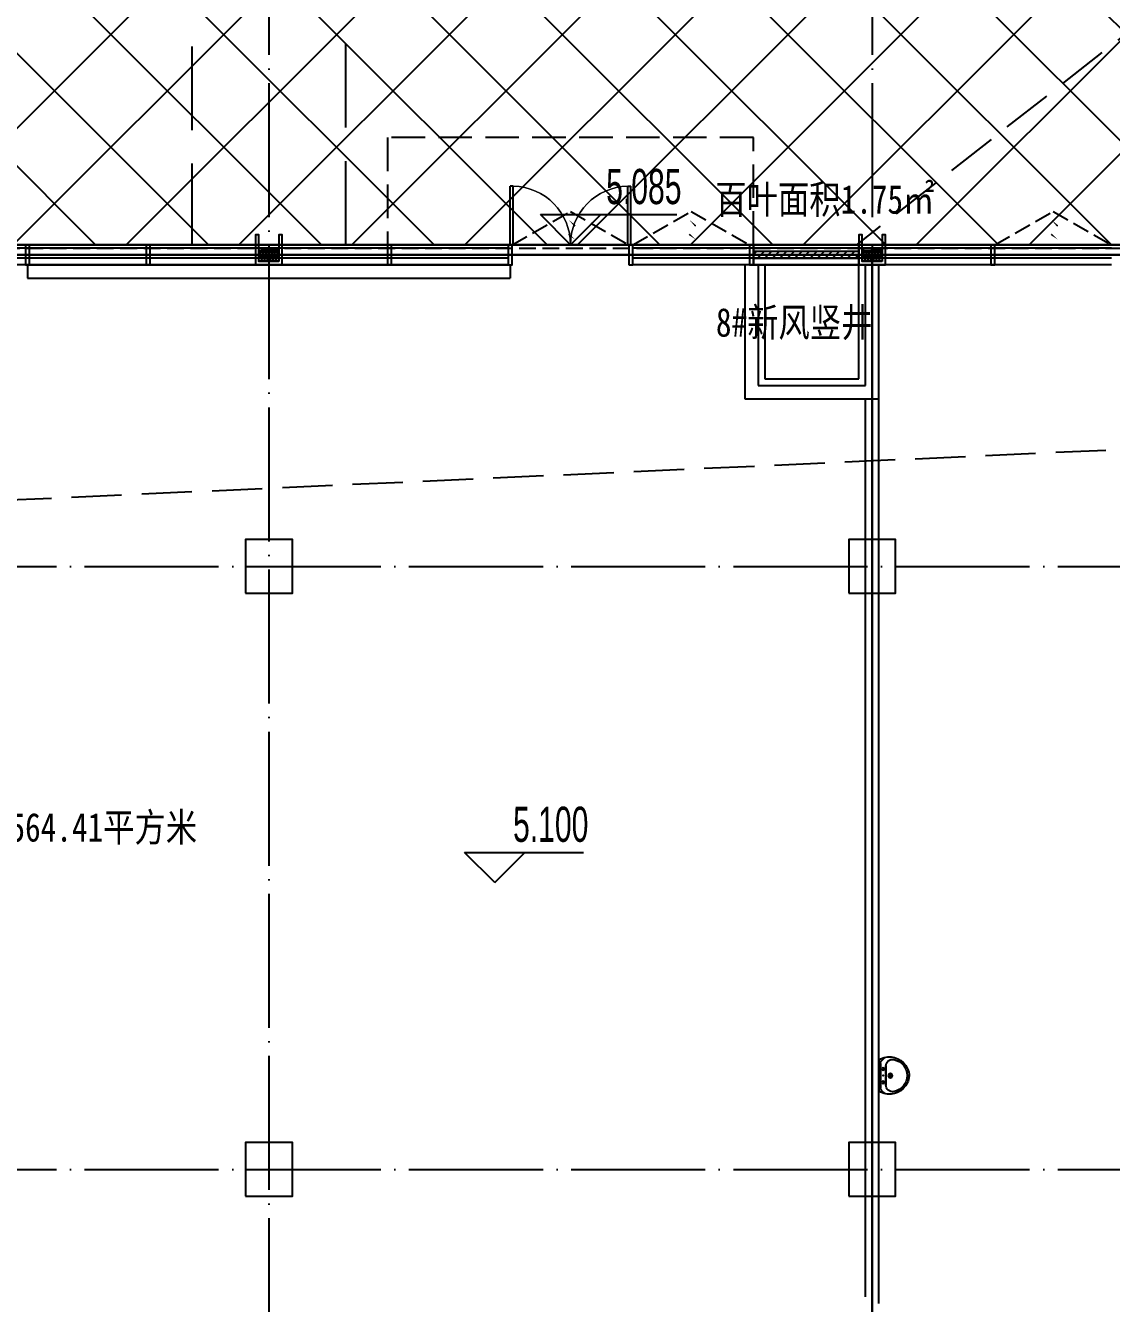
# Model space of a CAD drawing. Extents: x -233336 to 840473, y -28113 to 330904.
# Drawn here: x 754753 to 770953, y 92191 to 111263 of the extents above; entities that cross this region are included whole.
import ezdxf
from ezdxf.xclip import XClip

# ---------------------------------------------------------------- set-up
doc = ezdxf.new("R2010")
doc.units = 0
doc.header["$LTSCALE"] = 1000
doc.header["$XCLIPFRAME"] = 2
for name, pattern in [('104-14# 核心筒$0$DOTE', [2.42, 2, -0.2, 0.02, -0.2]), ('14#楼幕墙$0$DASH', [0.35, 0.25, -0.1]), ('X-104 14#平面$0$$0$DASH', [0.35, 0.25, -0.1]), ('X-104 14#平面$0$109 3#平面$0$DASH', [0.35, 0.25, -0.1]), ('X-104 14#平面$0$DASH', [0.35, 0.25, -0.1])]:
    doc.linetypes.add(name, pattern=pattern)
doc.layers.get('0').update_dxf_attribs({"linetype": 'CONTINUOUS'})
doc.layers.get('Defpoints').update_dxf_attribs({"linetype": 'CONTINUOUS'})
for name, color, linetype in [('104-14# 核心筒$0$A_AXIS-轴线', 8, '104-14# 核心筒$0$DOTE'), ('104-14# 核心筒$0$A_STR-砼柱', 8, 'CONTINUOUS'), ('14#楼幕墙$0$A-C_玻璃幕墙', 8, 'CONTINUOUS'), ('14#楼幕墙$0$A-C_窗', 8, 'CONTINUOUS'), ('14#楼幕墙$0$A-C_门', 8, 'CONTINUOUS'), ('X-104 14#平面$0$01-标注_标高', 8, 'CONTINUOUS'), ('X-104 14#平面$0$02-TEXT_标注', 9, 'CONTINUOUS'), ('X-104 14#平面$0$A-C_玻璃幕墙', 8, 'CONTINUOUS'), ('X-104 14#平面$0$A-C_窗', 8, 'CONTINUOUS'), ('X-104 14#平面$0$A-C_门', 8, 'CONTINUOUS'), ('X-104 14#平面$0$A-I_卫-洁具', 8, 'CONTINUOUS'), ('X-104 14#平面$0$A-O_屋面', 8, 'CONTINUOUS'), ('X-104 14#平面$0$A-SUR_保温', 8, 'CONTINUOUS'), ('X-104 14#平面$0$A-SUR_吊顶', 8, 'CONTINUOUS'), ('X-104 14#平面$0$A-TECH_结构', 8, 'CONTINUOUS'), ('X-104 14#平面$0$A_STR-砌块墙', 7, 'CONTINUOUS'), ('X-104 14#平面$0$SURFACE', 6, 'CONTINUOUS')]:
    doc.layers.add(name, color=color, linetype=linetype)
for name, color, linetype, plot in [('14#楼幕墙$0$04-不打印_辅助线', 8, 'CONTINUOUS', False), ('X-104 14#平面$0$04-不打印_辅助线', 8, 'CONTINUOUS', False), ('X-104 14#平面$0$降板', 8, 'CONTINUOUS', False)]:
    doc.layers.add(name, color=color, linetype=linetype, plot=plot)
doc.layers.add('X-104 14#平面$0$000套内', color=8, linetype='CONTINUOUS', lineweight=30)
doc.styles.add('X-104 14#平面$0$_TCH_DIM', font='ros.shx', dxfattribs={"width": 0.8, "bigfont": 'jd.shx'})
doc.styles.add('X-104 14#平面$0$Standard', font='STXIHEI.TTF', dxfattribs={"width": 0.8})

# ---------------------------------------------------------------- blocks, each defined once
blk = doc.blocks.new('14#楼幕墙$0$A$C678332E3')
blk.add_lwpolyline([(0, 0), (60, 0), (60, 300), (0, 300)], close=True)
blk = doc.blocks.new('14#楼幕墙$0$$LinePat$岩棉板')
at = {"color": 0}
for p, q in [((0, -17), (12, -67)), ((12, -67), (24, -17))]:
    blk.add_line(p, q, dxfattribs=at)
for centre, start, end in [((12, -17), 0, 180), ((0, -67), 270, 0), ((24, -67), 180, 270)]:
    blk.add_arc(centre, 12, start, end, dxfattribs=at)
at = {"layer": 'Defpoints'}
blk.add_point((0, 0), dxfattribs=at)
at = {"layer": 'Defpoints', "color": 0}
blk.add_point((24, -84), dxfattribs=at)
blk = doc.blocks.new('*U155')
blk.add_lwpolyline([(300, 0), (0, 0), (0, 150), (300, 150)], close=True)
at = {"color": 8, "xscale": -1.785714284225998, "yscale": 1.782568518697715, "zscale": 1.782568518697715, "rotation": 180}
for p in [(0, 0), (43, 0), (86, 0), (129, 0), (171, 0), (214, 0), (257, 0)]:
    blk.add_blockref('14#楼幕墙$0$$LinePat$岩棉板', p, dxfattribs=at)
blk = doc.blocks.new('14#楼幕墙$0$A$C07E80D9E')
blk.add_lwpolyline([(-350, -50), (-50, -50), (-50, -450), (0, -450), (0, 0), (-400, 0), (-400, -450), (-350, -450)], close=True)
for points in [[(-50, -200), (-350, -200)], [(-50, -220), (-350, -220)]]:
    blk.add_lwpolyline(points)
at = {"layer": '14#楼幕墙$0$A-C_玻璃幕墙', "rotation": 180}
blk.add_blockref('*U155', (-50, -50), dxfattribs=at)
blk = doc.blocks.new('14#楼幕墙$0$A$C09283E46')
for name, p, rotation in [('14#楼幕墙$0$A$C678332E3', (25192, 21331), 357.5000000000006), ('14#楼幕墙$0$A$C678332E3', (26991, 21252), 357.5000000000006), ('14#楼幕墙$0$A$C07E80D9E', (28619, 21181), 177.5000000000001), ('14#楼幕墙$0$A$C678332E3', (30587, 21095), 357.5000000000006), ('14#楼幕墙$0$A$C678332E3', (32385, 21017), 357.5000000000006), ('14#楼幕墙$0$A$C678332E3', (34184, 20938), 357.5000000000006), ('14#楼幕墙$0$A$C07E80D9E', (37610, 20789), 177.5000000000001), ('14#楼幕墙$0$A$C678332E3', (35982, 20860), 357.5000000000006), ('14#楼幕墙$0$A$C678332E3', (39579, 20703), 357.5000000000006)]:
    blk.add_blockref(name, p, dxfattribs=dict(rotation=rotation))
blk = doc.blocks.new('14#楼幕墙$0$A$C22714246')
at = {"linetype": '14#楼幕墙$0$DASH'}
blk.add_lwpolyline([(1740, 497), (870, 0), (0, 497)], dxfattribs=at)
at = {"layer": '14#楼幕墙$0$A-C_玻璃幕墙', "color": 1}
blk.add_lwpolyline([(899, 122, 0, 25, 0), (802, 217, 0, 0, 0), (900, 340, 25, 0, 0), (796, 422, 0, 0, 0)], format="xyseb", dxfattribs=at)
blk = doc.blocks.new('14#楼幕墙$0$$DorLib2D$00000002')
for p, q in [((-0.5, 0), (-0.5, 0.4875)), ((-0.475, 0.4875), (-0.5, 0.4875)), ((-0.475, 0), (-0.475, 0.4875)), ((0.475, 0), (0.475, 0.4875)), ((0.475, 0.4875), (0.5, 0.4875)), ((0.5, 0), (0.5, 0.4875)), ((-0.5, 0), (-0.475, 0)), ((0.5, 0), (0.475, 0))]:
    blk.add_line(p, q)
at = {"lineweight": 13}
for centre, start, end in [((-0.4875, 0), 0, 88.53072), ((0.4875, 0), 91.46928, 180)]:
    blk.add_arc(centre, 0.4875, start, end, dxfattribs=at)
blk = doc.blocks.new('14#楼幕墙')
at = {"layer": '14#楼幕墙$0$A-C_玻璃幕墙'}
for p, q in [((86987, 110600), (8392, 110600)), ((71970, 110550), (55830, 110550)), ((80970, 110550), (73830, 110550)), ((71970, 110400), (55830, 110400)), ((71970, 110300), (55830, 110300)), ((80970, 110400), (73830, 110400)), ((80970, 110300), (73830, 110300))]:
    blk.add_line(p, q, dxfattribs=at)
at = {"layer": '14#楼幕墙$0$A-C_玻璃幕墙', "linetype": '14#楼幕墙$0$DASH', "ltscale": 2}
blk.add_lwpolyline([(70170, 110600), (75630, 110600), (75630, 112200), (70170, 112200)], close=True, dxfattribs=at)
at = {"layer": '14#楼幕墙$0$04-不打印_辅助线', "rotation": 180}
blk.add_blockref('14#楼幕墙$0$A$C22714246', (73770, 111097), dxfattribs=at)
at = {"layer": '14#楼幕墙$0$A-C_玻璃幕墙', "rotation": 2.499999999999448}
blk.add_blockref('14#楼幕墙$0$A$C09283E46', (40532, 87891), dxfattribs=at)
at = {"layer": '14#楼幕墙$0$A-C_窗', "rotation": 180}
for p in [(75570, 111097), (80970, 111097)]:
    blk.add_blockref('14#楼幕墙$0$A$C22714246', p, dxfattribs=at)
at = {"layer": '14#楼幕墙$0$A-C_门', "xscale": -1800, "yscale": 1800, "zscale": 100}
blk.add_blockref('14#楼幕墙$0$$DorLib2D$00000002', (72900, 110600), dxfattribs=at)
blk = doc.blocks.new('_FZHK')
blk.add_lwpolyline([(-0.5, -0.5), (0.5, -0.5), (0.5, 0.5), (-0.5, 0.5)], close=True)
blk = doc.blocks.new('104-14# 核心筒')
at = {"layer": '104-14# 核心筒$0$A_AXIS-轴线'}
for p, q in [((68400, 139633.6), (68400, 80554.9)), ((77400, 139633.6), (77400, 80554.9)), ((-9370.1, 105800), (120259.9, 105800)), ((-9370.1, 96800), (120259.9, 96800))]:
    blk.add_line(p, q, dxfattribs=at)
at = {"layer": '104-14# 核心筒$0$A_STR-砼柱', "xscale": 700, "yscale": 800, "zscale": 800}
for p in [(68400, 105800), (77400, 105800), (68400, 96800), (77400, 96800)]:
    blk.add_blockref('_FZHK', p, dxfattribs=at)
blk = doc.blocks.new('*U62')
h = blk.add_hatch()
h.set_pattern_fill('ANSI31', color=256, scale=50)
h.set_pattern_definition([(45, (-56042.376, 120006.8), (-56.1266, 56.1266), [])])
h.paths.add_polyline_path([(-1570, 100), (0, 100), (0, 200), (-1570, 200)])
for points in [[(-1570, 0), (0, 0), (0, 300), (-1570, 300)], [(-1570, 100), (0, 100), (0, 200), (-1570, 200)]]:
    blk.add_lwpolyline(points, close=True)
blk = doc.blocks.new('X-104 14#平面$0$$DorLib2D$00000002')
for p, q in [((-0.5, 0), (-0.5, 0.4875)), ((-0.475, 0.4875), (-0.5, 0.4875)), ((-0.475, 0), (-0.475, 0.4875)), ((0.475, 0), (0.475, 0.4875)), ((0.475, 0.4875), (0.5, 0.4875)), ((0.5, 0), (0.5, 0.4875)), ((-0.5, 0), (-0.475, 0)), ((0.5, 0), (0.475, 0))]:
    blk.add_line(p, q)
at = {"lineweight": 13}
for centre, start, end in [((-0.4875, 0), 0, 88.53072), ((0.4875, 0), 91.46928, 180)]:
    blk.add_arc(centre, 0.4875, start, end, dxfattribs=at)
blk = doc.blocks.new('X-104 14#平面$0$$lvtry$00000178')
at = {"color": 0}
for p, q in [((-238, 0), (238, 0)), ((-214, -36), (-272, -91)), ((-180, -23), (180, -23)), ((-142, -105), (140, -105)), ((140, -105), (-142, -105)), ((216, -37), (268, -91))]:
    blk.add_line(p, q, dxfattribs=at)
blk.add_lwpolyline([(-104, -430, 0.224698), (110, -425, 0.348046), (269, -79), (239, 0), (-241, 0), (-271, -79, 0.356844)], format="xyb", close=True, dxfattribs=at)
for centre, radius in [((-100, -65), 16.3), ((1, -172), 31.6), ((100, -65), 16.3)]:
    blk.add_circle(centre, radius, dxfattribs=at)
at = {"color": 0, "lineweight": 13}
blk.add_circle((1, -172), 23, dxfattribs=at)
at = {"color": 0}
for centre, radius, start, end in [((-142, -205), 100, 90, 190.5602), ((-180, -73), 50, 90, 133.181), ((140, -205), 100, 349.4398, 90), ((180, -73), 50, 44.5607, 90), ((-1, -179), 243, 190.5602, 349.4398)]:
    blk.add_arc(centre, radius, start, end, dxfattribs=at)
for p in [(0, -65), (1, -172)]:
    blk.add_point(p, dxfattribs=at)
blk = doc.blocks.new('X-104 14#平面')
at = {"layer": 'X-104 14#平面$0$降板'}
h = blk.add_hatch(dxfattribs=at)
h.set_pattern_fill('ANSI37', color=256, scale=750)
h.set_pattern_definition([(45, (0, 0), (-841.899, 841.899), []), (135, (0, 0), (-841.899, -841.899), [])])
h.paths.add_polyline_path([(95250, 109400), (95250, 114400), (95050, 114400), (95050, 115200), (95303.7, 115200), (96797.3, 120568.3), (96604.6, 120621.9), (96819.1, 121392.6), (85624.2, 124507.3), (87140.3, 129956.4), (83582.3, 130946.3), (66456.4, 115400), (609.3, 115400), (8.3, 112572.3), (4215, 111678.1), (1409.8, 98484.1), (6940.3, 97308.6), (8660.2, 105400), (8599.7, 105400), (8599.7, 106200), (14200, 106200), (14200, 110600), (86750, 110600), (86750, 109400)])
at = {"layer": 'X-104 14#平面$0$000套内'}
blk.add_lwpolyline([(77400, 110450), (77400, 86272.2), (59400, 85343.1), (59400, 96800), (51400, 96800), (51400, 98800), (50400, 98800), (50400, 110450)], close=True, dxfattribs=at)
blk.add_lwpolyline([(108986.5, 84823.7), (83829.7, 86604), (77400, 86272.2), (77400, 110450), (86700, 110450), (86700, 109200), (86650, 109200), (86650, 107300), (84300, 107300), (84300, 96900), (92650, 96900), (92650, 97050), (109900, 97050)], dxfattribs=at)
at = {"layer": 'X-104 14#平面$0$01-标注_标高'}
for p, q in [((72900, 110600), (72450, 111050)), ((72450, 111050), (74484.8, 111050)), ((72900, 110600), (73350, 111050)), ((71769.2, 101081.5), (71319.2, 101531.5)), ((71319.2, 101531.5), (73095.8, 101531.5)), ((71769.2, 101081.5), (72219.2, 101531.5))]:
    blk.add_line(p, q, dxfattribs=at)
at = {"layer": 'X-104 14#平面$0$04-不打印_辅助线'}
blk.add_lwpolyline([(95250, 109400), (95250, 114400), (95050, 114400), (95050, 115200), (95303.7, 115200), (96797.3, 120568.3), (96604.6, 120621.9), (96819.1, 121392.6), (85624.2, 124507.3), (87140.3, 129956.4), (83582.3, 130946.3), (66456.4, 115400), (609.3, 115400), (8.3, 112572.3), (4215, 111678.1), (1409.8, 98484.1), (6940.3, 97308.6), (8660.2, 105400), (8599.7, 105400), (8599.7, 106200), (14200, 106200), (14200, 110600), (86750, 110600), (86750, 109400)], close=True, dxfattribs=at)
at = {"layer": 'X-104 14#平面$0$A-C_玻璃幕墙'}
blk.add_lwpolyline([(109062.3, 84667.9), (119297.3, 99814.5), (117562.9, 100200.5), (120741.8, 127894.6), (99426.9, 133825), (92631.2, 109400), (86987.2, 109400), (86987.2, 110600), (8392.2, 110600), (5688.7, 97881.2), (-2733.6, 99671.4), (-6009.8, 84258.3), (40178.1, 86274.9), (39845.1, 84183.6), (83845.6, 86452.5)], close=True, dxfattribs=at)
at = {"layer": 'X-104 14#平面$0$A-O_屋面', "linetype": 'X-104 14#平面$0$DASH', "ltscale": 5}
blk.add_lwpolyline([(73925.6, 118227.8), (72386.6, 119937.1), (67250, 115312), (67250, 110600), (69550, 110600), (69550, 114288)], close=True, dxfattribs=at)
at = {"layer": 'X-104 14#平面$0$A-SUR_保温'}
for p, q in [((75800, 110300), (75800, 108600)), ((75800, 108600), (77200, 108600))]:
    blk.add_line(p, q, dxfattribs=at)
at = {"layer": 'X-104 14#平面$0$A-SUR_吊顶', "linetype": 'X-104 14#平面$0$109 3#平面$0$DASH', "ltscale": 3}
for points in [[(95099.4, 118271), (89096.5, 119941.2), (77166, 110600)], [(82466.9, 86681.8), (83499.8, 89365.9), (52926.6, 88084.7), (53491, 90739.8), (17309.3, 90108.2), (22065.4, 106694.6), (62738.3, 107720), (62307.5, 106691.2), (92309.4, 108057.1)]]:
    blk.add_lwpolyline(points, dxfattribs=at)
at = {"layer": 'X-104 14#平面$0$A-TECH_结构', "linetype": 'X-104 14#平面$0$$0$DASH'}
blk.add_lwpolyline([(1461.8, 98728.5), (5727.2, 97821.9), (8432.6, 110550), (86937.2, 110550), (86937.2, 109350), (92677.4, 109350)], dxfattribs=at)
at = {"layer": 'X-104 14#平面$0$A_STR-砌块墙'}
for p, q in [((64800, 110300), (72000, 110300)), ((64800, 110300), (64800, 110100)), ((72000, 110300), (72000, 110100)), ((75500, 110300), (75500, 108300)), ((75700, 110300), (75500, 110300)), ((75700, 110300), (75700, 108500)), ((77300, 108500), (77300, 110300)), ((77300, 110300), (77500, 110300)), ((77500, 108300), (77500, 110300)), ((64800, 110100), (72000, 110100)), ((75700, 108500), (77300, 108500)), ((75500, 108300), (77500, 108300)), ((77300, 94900), (77300, 108300)), ((77500, 94800), (77500, 108300))]:
    blk.add_line(p, q, dxfattribs=at)
at = {"layer": 'X-104 14#平面$0$SURFACE'}
blk.add_line((77200, 108600), (77200, 110300), dxfattribs=at)
ref = blk.add_blockref('104-14# 核心筒', (0, 0))
XClip(ref).set_block_clipping_path([(-38664.3623821461, -25500), (139216.5485069363, 330900)])
blk.add_blockref('14#楼幕墙', (0, 0))
at = {"layer": 'X-104 14#平面$0$A-C_窗'}
blk.add_blockref('*U62', (77200, 110300), dxfattribs=at)
at = {"layer": 'X-104 14#平面$0$A-C_门', "xscale": 1800, "yscale": 1800, "zscale": 100}
blk.add_blockref('X-104 14#平面$0$$DorLib2D$00000002', (72900, 110600), dxfattribs=at)
at = {"layer": 'X-104 14#平面$0$A-I_卫-洁具', "yscale": -1, "rotation": 270.0000000000007}
blk.add_blockref('X-104 14#平面$0$$lvtry$00000178', (77500, 98200), dxfattribs=at)
at = {"layer": 'X-104 14#平面$0$01-标注_标高', "color": 7, "style": 'X-104 14#平面$0$_TCH_DIM', "width": 0.64}
for s, p in [('5.085', (73431.8, 111207.5)), ('5.100', (72042.8, 101689))]:
    blk.add_text(s, height=525, dxfattribs=at).set_placement(p)
at = {"layer": 'X-104 14#平面$0$02-TEXT_标注', "style": 'X-104 14#平面$0$Standard', "width": 0.8}
for s, height, p in [('8#新风竖井', 428.14, (75069.3, 109228.7)), ('套内建筑面积564.41平方米', 428.139, (61726.4, 101692.4))]:
    blk.add_text(s, height=height, dxfattribs=at).set_placement(p)
at = {"layer": 'X-104 14#平面$0$04-不打印_辅助线', "style": 'X-104 14#平面$0$Standard', "width": 0.8}
blk.add_text('百叶面积1.75㎡', height=428.14, dxfattribs=at).set_placement((75060.5, 111064.3))

msp = doc.modelspace()

# ---------------------------------------------------------------- block references
msp.add_blockref('X-104 14#平面', (689983.4, -2608.9))

doc.saveas('drawing.dxf')
